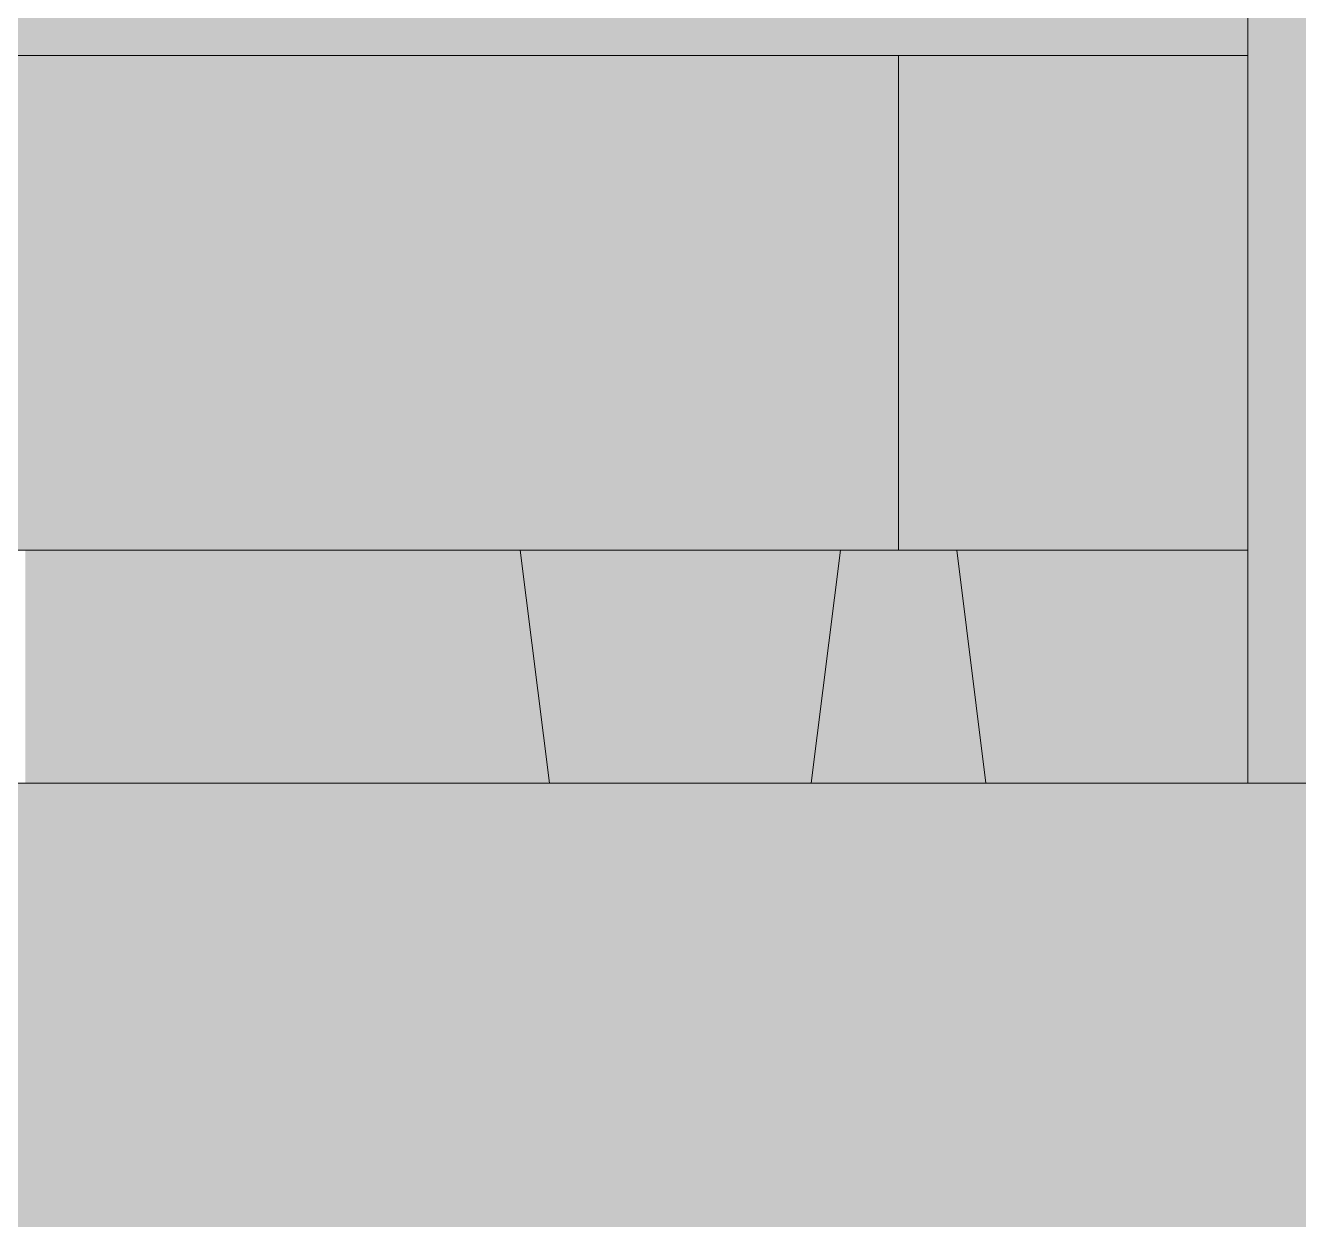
# Model space of a CAD drawing. Header units: centimetres. Extents: x -4381 to 5639, y -3920 to 4826.
# Drawn here: x 80.2209 to 80.6583, y 32.0536 to 32.4639 of the extents above; entities that cross this region are included whole.
import ezdxf
from ezdxf.xclip import XClip

# ---------------------------------------------------------------- set-up
doc = ezdxf.new("R2010")
doc.units = ezdxf.units.CM
doc.header["$MEASUREMENT"] = 0
doc.header["$XCLIPFRAME"] = 0
doc.set_wipeout_variables(frame=1)
doc.linetypes.add('Wipeout_Contour', pattern=[100, 0, -100])
for name, color, linetype in [('01- MOBILIER', 7, 'Continuous'), ('Dalles', 7, 'Continuous'), ('Drawing & Figure', 7, 'Continuous'), ('Structural - Bearing', 7, 'Continuous')]:
    doc.layers.add(name, color=color, linetype=linetype)
for name, color, linetype, lineweight in [('01- MOBILIER_Pen_No__1', 7, 'Continuous', 5), ('01- MOBILIER_Pen_No__101', 252, 'Continuous', 5), ('01- MOBILIER_Pen_No__18', 9, 'Continuous', 5), ('01- MOBILIER_Pen_No__2', 8, 'Continuous', 5), ('01- MOBILIER_Pen_No__7', 7, 'Continuous', 5), ('Dalles_Pen_No__1', 7, 'Continuous', 5)]:
    doc.layers.add(name, color=color, linetype=linetype, lineweight=lineweight)
doc.layers.add('01- MOBILIER_Pen_No__160', color=7, linetype='Continuous', lineweight=5, true_color=0xdae3bb)
doc.layers.add('Structural - Bearing_Pen_No__102', color=7, linetype='Continuous', lineweight=5, true_color=0xcccccc)

# ---------------------------------------------------------------- blocks, each defined once
blk = doc.blocks.new('Drawing_7_7', base_point=(-363.09186, 32.20361))
at = {"color": 254, "linetype": 'Wipeout_Contour', "lineweight": 0, "ltscale": 347.717421}
blk.add_wipeout([(80.64093, 32.20361), (80.68093, 32.20361), (80.68093, 32.61361), (80.64093, 32.61361)], dxfattribs=at).dxf.layer = '01- MOBILIER'
at = {"layer": '01- MOBILIER_Pen_No__160', "linetype": 'Continuous', "ltscale": 10}
blk.add_hatch(color=256, dxfattribs=at).paths.add_polyline_path([(80.64093, 32.20361), (80.68093, 32.20361), (80.68093, 32.61361), (80.64093, 32.61361)])
at = {"color": 254, "linetype": 'Wipeout_Contour', "lineweight": 0, "ltscale": 347.25703}
blk.add_wipeout([(80.52093, 32.30361), (80.52093, 32.29361), (80.64093, 32.29361), (80.64093, 32.30361)], dxfattribs=at).dxf.layer = '01- MOBILIER'
at = {"layer": '01- MOBILIER_Pen_No__101', "linetype": 'Continuous', "ltscale": 10}
blk.add_hatch(color=256, dxfattribs=at).paths.add_polyline_path([(80.52093, 32.30361), (80.52093, 32.29361), (80.64093, 32.29361), (80.64093, 32.30361)])
at = {"color": 254, "linetype": 'Wipeout_Contour', "lineweight": 0, "ltscale": 347.375763}
blk.add_wipeout([(80.52093, 32.45361), (80.52093, 32.30361), (80.64093, 32.30361), (80.64093, 32.45361)], dxfattribs=at).dxf.layer = '01- MOBILIER'
at = {"color": 254, "linetype": 'Wipeout_Contour', "lineweight": 0, "ltscale": 347.244154}
blk.add_wipeout([(80.52093, 32.29361), (80.52093, 32.28629), (80.64093, 32.28629), (80.64093, 32.29361)], dxfattribs=at).dxf.layer = '01- MOBILIER'
at = {"layer": '01- MOBILIER_Pen_No__18', "linetype": 'Continuous', "ltscale": 10}
blk.add_hatch(color=256, dxfattribs=at).paths.add_polyline_path([(80.52093, 32.45361), (80.52093, 32.30361), (80.64093, 32.30361), (80.64093, 32.45361)])
at = {"layer": '01- MOBILIER_Pen_No__2', "linetype": 'Continuous', "ltscale": 10}
blk.add_hatch(color=256, dxfattribs=at).paths.add_polyline_path([(80.52093, 32.29361), (80.52093, 32.28629), (80.64093, 32.28629), (80.64093, 32.29361)])
at = {"color": 254, "linetype": 'Wipeout_Contour', "lineweight": 0, "ltscale": 345.547596}
blk.add_wipeout([(80.52093, 32.30361), (79.72093, 32.30361), (79.72093, 32.29361), (80.52093, 32.29361)], dxfattribs=at).dxf.layer = '01- MOBILIER'
at = {"color": 254, "linetype": 'Wipeout_Contour', "lineweight": 0, "ltscale": 347.236734}
blk.add_wipeout([(80.52093, 32.28629), (80.52093, 32.28361), (80.64093, 32.28361), (80.64093, 32.28629)], dxfattribs=at).dxf.layer = '01- MOBILIER'
at = {"layer": '01- MOBILIER_Pen_No__101', "linetype": 'Continuous', "ltscale": 10}
for points in [[(80.52093, 32.30361), (79.72093, 32.30361), (79.72093, 32.29361), (80.52093, 32.29361)], [(80.52093, 32.28629), (80.52093, 32.28361), (80.64093, 32.28361), (80.64093, 32.28629)]]:
    blk.add_hatch(color=256, dxfattribs=at).paths.add_polyline_path(points)
at = {"color": 254, "linetype": 'Wipeout_Contour', "lineweight": 0, "ltscale": 345.666911}
blk.add_wipeout([(80.52093, 32.45361), (79.72093, 32.45361), (79.72093, 32.30361), (80.52093, 32.30361)], dxfattribs=at).dxf.layer = '01- MOBILIER'
at = {"color": 254, "linetype": 'Wipeout_Contour', "lineweight": 0, "ltscale": 345.534657}
blk.add_wipeout([(80.52093, 32.29361), (79.72093, 32.29361), (79.72093, 32.28629), (80.52093, 32.28629)], dxfattribs=at).dxf.layer = '01- MOBILIER'
at = {"color": 254, "linetype": 'Wipeout_Contour', "lineweight": 0, "ltscale": 347.128416}
blk.add_wipeout([(80.54093, 32.28361), (80.55093, 32.20361), (80.64093, 32.20361), (80.64093, 32.28361)], dxfattribs=at).dxf.layer = '01- MOBILIER'
at = {"layer": '01- MOBILIER_Pen_No__18', "linetype": 'Continuous', "ltscale": 10}
for points in [[(80.52093, 32.45361), (79.72093, 32.45361), (79.72093, 32.30361), (80.52093, 32.30361)], [(80.54093, 32.28361), (80.55093, 32.20361), (80.64093, 32.20361), (80.64093, 32.28361)]]:
    blk.add_hatch(color=256, dxfattribs=at).paths.add_polyline_path(points)
at = {"layer": '01- MOBILIER_Pen_No__2', "linetype": 'Continuous', "ltscale": 10}
blk.add_hatch(color=256, dxfattribs=at).paths.add_polyline_path([(80.52093, 32.29361), (79.72093, 32.29361), (79.72093, 32.28629), (80.52093, 32.28629)])
at = {"color": 254, "linetype": 'Wipeout_Contour', "lineweight": 0, "ltscale": 345.5272}
blk.add_wipeout([(80.52093, 32.28629), (79.72093, 32.28629), (79.72093, 32.28361), (80.52093, 32.28361)], dxfattribs=at).dxf.layer = '01- MOBILIER'
at = {"layer": '01- MOBILIER_Pen_No__101', "linetype": 'Continuous', "ltscale": 10}
blk.add_hatch(color=256, dxfattribs=at).paths.add_polyline_path([(80.52093, 32.28629), (79.72093, 32.28629), (79.72093, 32.28361), (80.52093, 32.28361)])
at = {"color": 254, "linetype": 'Wipeout_Contour', "lineweight": 0, "ltscale": 346.673683}
blk.add_wipeout([(80.49093, 32.20361), (80.50093, 32.28361), (80.39093, 32.28361), (80.40093, 32.20361)], dxfattribs=at).dxf.layer = '01- MOBILIER'
at = {"layer": '01- MOBILIER_Pen_No__18', "linetype": 'Continuous', "ltscale": 10}
blk.add_hatch(color=256, dxfattribs=at).paths.add_polyline_path([(80.49093, 32.20361), (80.50093, 32.28361), (80.39093, 32.28361), (80.40093, 32.20361)])
at = {"color": 254, "linetype": 'Wipeout_Contour', "lineweight": 0, "ltscale": 346.214458}
blk.add_wipeout([(80.22093, 32.20361), (80.40093, 32.20361), (80.39093, 32.28361), (80.22093, 32.28361)], dxfattribs=at).dxf.layer = 'Structural - Bearing'
at = {"layer": 'Structural - Bearing_Pen_No__102', "linetype": 'Continuous', "ltscale": 10}
blk.add_hatch(color=256, dxfattribs=at).paths.add_polyline_path([(80.22093, 32.20361), (80.40093, 32.20361), (80.39093, 32.28361), (80.22093, 32.28361)])
at = {"color": 254, "linetype": 'Wipeout_Contour', "lineweight": 0, "ltscale": 3608.822734}
blk.add_wipeout([(83.51688, 35.40361), (80.22093, 35.40361), (80.22093, 33.00599), (80.5009, 33.00599), (80.50845, 33.00454), (80.51483, 33.00042), (80.51909, 32.99426), (80.52093, 32.98633), (80.52246, 32.99372), (80.52704, 33.00042), (80.53341, 33.00454), (80.54097, 33.00599), (81.3009, 33.00599), (81.30845, 33.00454), (81.31483, 33.00042), (81.31909, 32.99426), (81.32093, 32.98633), (81.32246, 32.99372), (81.32704, 33.00042), (81.33341, 33.00454), (81.34097, 33.00599), (81.95312, 33.00599), (81.9557, 33.00565), (82.08127, 32.972), (82.08369, 32.971), (82.08735, 32.96734), (82.08869, 32.96234), (82.08835, 32.95975), (82.04115, 32.78361), (82.10093, 32.78361), (82.11508, 32.77775), (82.12093, 32.76361), (82.12093, 32.30361), (82.11825, 32.29361), (82.11093, 32.28629), (82.10093, 32.28361), (82.09093, 32.28361), (82.08093, 32.20361), (82.31688, 32.20361), (82.31688, 35.30361), (83.51688, 35.30361)], dxfattribs=at).dxf.layer = 'Structural - Bearing'
at = {"layer": '01- MOBILIER', "linetype": 'Continuous', "lineweight": 0, "ltscale": 10, "true_color": 0xffffff}
blk.add_hatch(color=7, dxfattribs=at).paths.add_polyline_path([(80.64093, 32.45361), (80.64093, 32.47361), (79.60093, 32.47361), (79.60093, 32.45361)])
at = {"layer": '01- MOBILIER_Pen_No__1', "linetype": 'Continuous', "ltscale": 10}
for p, q in [((80.64093, 32.47361), (80.64093, 32.45361)), ((80.64093, 32.45361), (79.60093, 32.45361))]:
    blk.add_line(p, q, dxfattribs=at)
at = {"layer": '01- MOBILIER_Pen_No__7', "linetype": 'Continuous', "ltscale": 10}
for p, q in [((80.52093, 32.45361), (80.52093, 32.30361)), ((80.64093, 32.20361), (80.64093, 32.45361)), ((80.52093, 32.30361), (80.52093, 32.29361)), ((80.52093, 32.29361), (80.52093, 32.28629)), ((80.39093, 32.28361), (79.85093, 32.28361)), ((80.40093, 32.20361), (80.39093, 32.28361))]:
    blk.add_line(p, q, dxfattribs=at)
at = {"color": 254, "linetype": 'Wipeout_Contour', "lineweight": 0, "ltscale": 346.952284}
blk.add_wipeout([(80.49093, 32.20361), (80.55093, 32.20361), (80.54093, 32.28361), (80.50093, 32.28361)], dxfattribs=at).dxf.layer = 'Structural - Bearing'
at = {"layer": 'Dalles', "linetype": 'Continuous', "lineweight": 0, "ltscale": 10, "true_color": 0x000000}
blk.add_hatch(color=18, dxfattribs=at).paths.add_polyline_path([(88.26688, 31.90361), (88.26688, 32.20361), (70.86688, 32.20361), (70.86688, 31.90361)])
at = {"layer": 'Structural - Bearing_Pen_No__102', "linetype": 'Continuous', "ltscale": 10}
blk.add_hatch(color=256, dxfattribs=at).paths.add_polyline_path([(80.49093, 32.20361), (80.55093, 32.20361), (80.54093, 32.28361), (80.50093, 32.28361)])
at = {"layer": '01- MOBILIER_Pen_No__7', "linetype": 'Continuous', "ltscale": 10}
for p, q in [((80.52093, 32.28629), (80.52093, 32.28361)), ((80.50093, 32.28361), (80.39093, 32.28361)), ((80.49093, 32.20361), (80.50093, 32.28361)), ((80.52093, 32.28361), (80.50093, 32.28361)), ((80.54093, 32.28361), (80.52093, 32.28361)), ((80.64093, 32.28361), (80.54093, 32.28361)), ((80.55093, 32.20361), (80.54093, 32.28361))]:
    blk.add_line(p, q, dxfattribs=at)
at = {"layer": 'Dalles_Pen_No__1', "linetype": 'Continuous', "ltscale": 10}
blk.add_line((85.56688, 32.20361), (77.11688, 32.20361), dxfattribs=at)

msp = doc.modelspace()

# ---------------------------------------------------------------- block references
at = {"layer": 'Drawing & Figure', "color": 151, "linetype": 'Continuous', "lineweight": 5, "ltscale": 10, "true_color": 0x80c2ff}
ref = msp.add_blockref('Drawing_7_7', (-363.09186, 32.20361), dxfattribs=at)
XClip(ref).set_block_clipping_path([(51.7463984619, 23.6253966175), (100.4426918859, 45.1170657245)])

doc.saveas('drawing.dxf')
